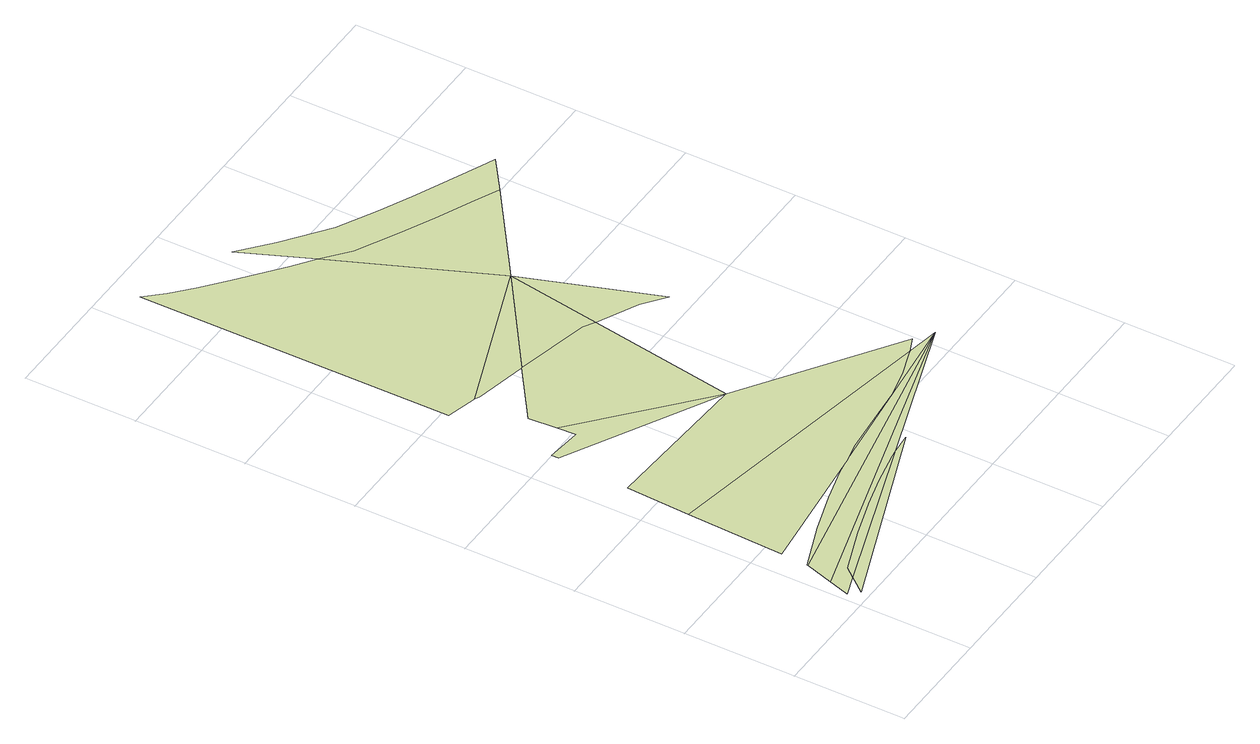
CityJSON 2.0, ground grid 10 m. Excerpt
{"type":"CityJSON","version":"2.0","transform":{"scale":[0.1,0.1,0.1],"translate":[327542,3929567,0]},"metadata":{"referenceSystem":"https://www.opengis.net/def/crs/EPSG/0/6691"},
"CityObjects":{
"landuse1":{"type":"LandUse","attributes":{"class":"203","LandUseDetailAttribute.orgLandUse":"10400","LandUseDetailAttribute.prefecture":"14","LandUseDetailAttribute.city":"14150","LandUseDetailAttribute.note":"都道府県","LandUseDetailAttribute.surveyYear":2015},"geometry":[{"type":"MultiSurface","lod":"1","boundaries":[[[0,1,2,3,4,5,6]]]}]},
"landuse2":{"type":"LandUse","attributes":{"class":"203","LandUseDetailAttribute.orgLandUse":"10400","LandUseDetailAttribute.prefecture":"14","LandUseDetailAttribute.city":"14150","LandUseDetailAttribute.note":"都道府県","LandUseDetailAttribute.surveyYear":2015},"geometry":[{"type":"MultiSurface","lod":"1","boundaries":[[[7,0,6,8]]]}]},
"landuse3":{"type":"LandUse","attributes":{"class":"203","LandUseDetailAttribute.orgLandUse":"10400","LandUseDetailAttribute.prefecture":"14","LandUseDetailAttribute.city":"14150","LandUseDetailAttribute.note":"都道府県","LandUseDetailAttribute.surveyYear":2015},"geometry":[{"type":"MultiSurface","lod":"1","boundaries":[[[9,10,11,12,13]]]}]},
"landuse4":{"type":"LandUse","attributes":{"class":"215","LandUseDetailAttribute.orgLandUse":"30308","LandUseDetailAttribute.prefecture":"14","LandUseDetailAttribute.city":"14150","LandUseDetailAttribute.note":"都道府県","LandUseDetailAttribute.surveyYear":2015},"geometry":[{"type":"MultiSurface","lod":"1","boundaries":[[[14,15,16,6,5,4,3,2,1,0]]]}]},
"landuse5":{"type":"LandUse","attributes":{"class":"215","LandUseDetailAttribute.orgLandUse":"30308","LandUseDetailAttribute.prefecture":"14","LandUseDetailAttribute.city":"14150","LandUseDetailAttribute.note":"都道府県","LandUseDetailAttribute.surveyYear":2015},"geometry":[{"type":"MultiSurface","lod":"1","boundaries":[[[14,17,15]]]}]},
"landuse6":{"type":"LandUse","attributes":{"class":"203","LandUseDetailAttribute.orgLandUse":"10400","LandUseDetailAttribute.prefecture":"14","LandUseDetailAttribute.city":"14150","LandUseDetailAttribute.note":"都道府県","LandUseDetailAttribute.surveyYear":2015},"geometry":[{"type":"MultiSurface","lod":"1","boundaries":[[[18,19,20,21,22,23,24,25,26,27]]]}]},
"landuse7":{"type":"LandUse","attributes":{"class":"215","LandUseDetailAttribute.orgLandUse":"30308","LandUseDetailAttribute.prefecture":"14","LandUseDetailAttribute.city":"14150","LandUseDetailAttribute.note":"都道府県","LandUseDetailAttribute.surveyYear":2015},"geometry":[{"type":"MultiSurface","lod":"1","boundaries":[[[14,20,28,29,30,31,17]]]}]},
"landuse8":{"type":"LandUse","attributes":{"class":"203","LandUseDetailAttribute.orgLandUse":"10400","LandUseDetailAttribute.prefecture":"14","LandUseDetailAttribute.city":"14150","LandUseDetailAttribute.note":"都道府県","LandUseDetailAttribute.surveyYear":2015},"geometry":[{"type":"MultiSurface","lod":"1","boundaries":[[[32,33,34,9,13,35]]]}]},
"landuse9":{"type":"LandUse","attributes":{"class":"203","LandUseDetailAttribute.orgLandUse":"10400","LandUseDetailAttribute.prefecture":"14","LandUseDetailAttribute.city":"14150","LandUseDetailAttribute.note":"都道府県","LandUseDetailAttribute.surveyYear":2015},"geometry":[{"type":"MultiSurface","lod":"1","boundaries":[[[36,18,27,37,13]]]}]},
"landuse10":{"type":"LandUse","attributes":{"class":"203","LandUseDetailAttribute.orgLandUse":"10400","LandUseDetailAttribute.prefecture":"14","LandUseDetailAttribute.city":"14150","LandUseDetailAttribute.note":"都道府県","LandUseDetailAttribute.surveyYear":2015},"geometry":[{"type":"MultiSurface","lod":"1","boundaries":[[[38,39,40,33]]]}]},
"landuse11":{"type":"LandUse","attributes":{"class":"215","LandUseDetailAttribute.orgLandUse":"30308","LandUseDetailAttribute.prefecture":"14","LandUseDetailAttribute.city":"14150","LandUseDetailAttribute.note":"都道府県","LandUseDetailAttribute.surveyYear":2015},"geometry":[{"type":"MultiSurface","lod":"1","boundaries":[[[27,26,25,24,23,22,21,20,14]]]}]},
"landuse12":{"type":"LandUse","attributes":{"class":"203","LandUseDetailAttribute.orgLandUse":"10400","LandUseDetailAttribute.prefecture":"14","LandUseDetailAttribute.city":"14150","LandUseDetailAttribute.note":"都道府県","LandUseDetailAttribute.surveyYear":2015},"geometry":[{"type":"MultiSurface","lod":"1","boundaries":[[[41,42,43,44,45,46,39,38,47]]]}]},
"landuse13":{"type":"LandUse","attributes":{"class":"203","LandUseDetailAttribute.orgLandUse":"10400","LandUseDetailAttribute.prefecture":"14","LandUseDetailAttribute.city":"14150","LandUseDetailAttribute.note":"都道府県","LandUseDetailAttribute.surveyYear":2015},"geometry":[{"type":"MultiSurface","lod":"1","boundaries":[[[38,33,32,35]]]}]},
"landuse14":{"type":"LandUse","attributes":{"class":"203","LandUseDetailAttribute.orgLandUse":"10400","LandUseDetailAttribute.prefecture":"14","LandUseDetailAttribute.city":"14150","LandUseDetailAttribute.note":"都道府県","LandUseDetailAttribute.surveyYear":2015},"geometry":[{"type":"MultiSurface","lod":"1","boundaries":[[[38,35,48,49]]]}]},
"landuse15":{"type":"LandUse","attributes":{"class":"203","LandUseDetailAttribute.orgLandUse":"10400","LandUseDetailAttribute.prefecture":"14","LandUseDetailAttribute.city":"14150","LandUseDetailAttribute.note":"都道府県","LandUseDetailAttribute.surveyYear":2015},"geometry":[{"type":"MultiSurface","lod":"1","boundaries":[[[50,51,52,53,47,38,54]]]}]},
"landuse16":{"type":"LandUse","attributes":{"class":"215","LandUseDetailAttribute.orgLandUse":"30308","LandUseDetailAttribute.prefecture":"14","LandUseDetailAttribute.city":"14150","LandUseDetailAttribute.note":"都道府県","LandUseDetailAttribute.surveyYear":2015},"geometry":[{"type":"MultiSurface","lod":"1","boundaries":[[[55,56,57,58,59,60,61,47,53,52,51,50,54,62]]]}]}
},
"vertices":[
[173,73,0],[168,72,0],[138,66,0],[109,58,0],[74,47,0],[34,32,0],[27,23,0],
[193,75,0],[15,8,0],
[63,314,0],[64,297,0],[32,300,0],[32,294,0],[166,222,0],
[314,121,0],[13,35,0],[7,16,0],
[21,60,0],
[26,172,0],[22,85,0],[147,100,0],[164,104,0],[193,107,0],[200,108,0],[232,111,0],[258,117,0],[281,125,0],[284,126,0],
[131,97,0],[100,89,0],[63,77,0],[21,61,0],
[178,360,0],[111,375,0],[61,339,0],[188,354,0],
[29,229,0],[298,132,0],
[202,440,0],[60,387,0],[64,385,0],
[123,593,0],[86,623,0],[63,642,0],[46,658,0],[31,674,0],[32,394,0],[142,579,0],
[224,336,0],[244,321,0],
[263,512,0],[232,526,0],[202,541,0],[165,560,0],[287,501,0],
[305,528,0],[276,541,0],[245,555,0],[216,569,0],[182,587,0],[143,617,0],[115,641,0],[317,523,0]
]}
